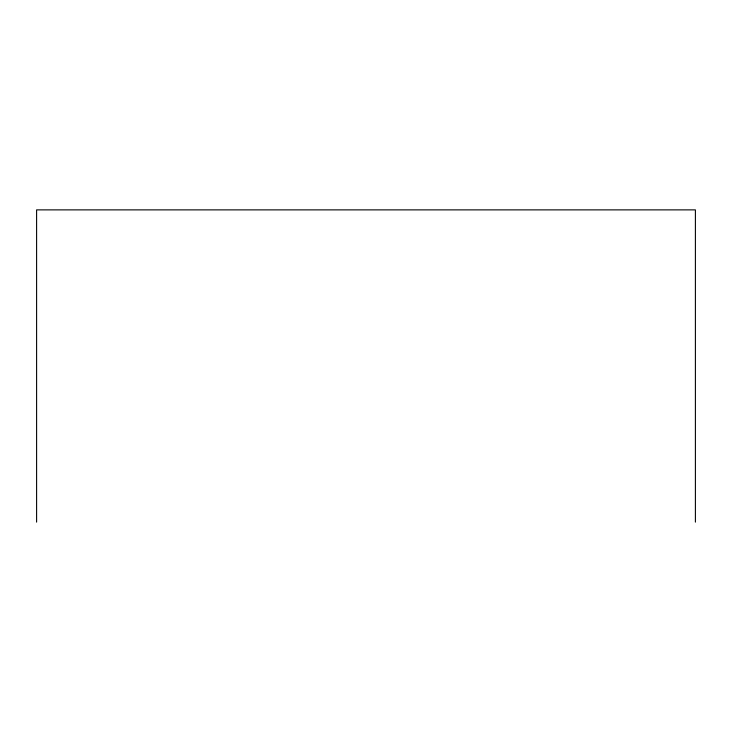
<?xml version="1.0" encoding="UTF-8"?>
<svg xmlns="http://www.w3.org/2000/svg" width="732" height="732" viewBox="0 0 732 732"><rect width="100%" height="100%" fill="white"/><g stroke="black" fill="none" stroke-linecap="round" stroke-linejoin="round"><path stroke-width="1.1" d="M695.4 522.126L695.4 209.874L36.6 209.874L36.6 522.126"/></g></svg>
